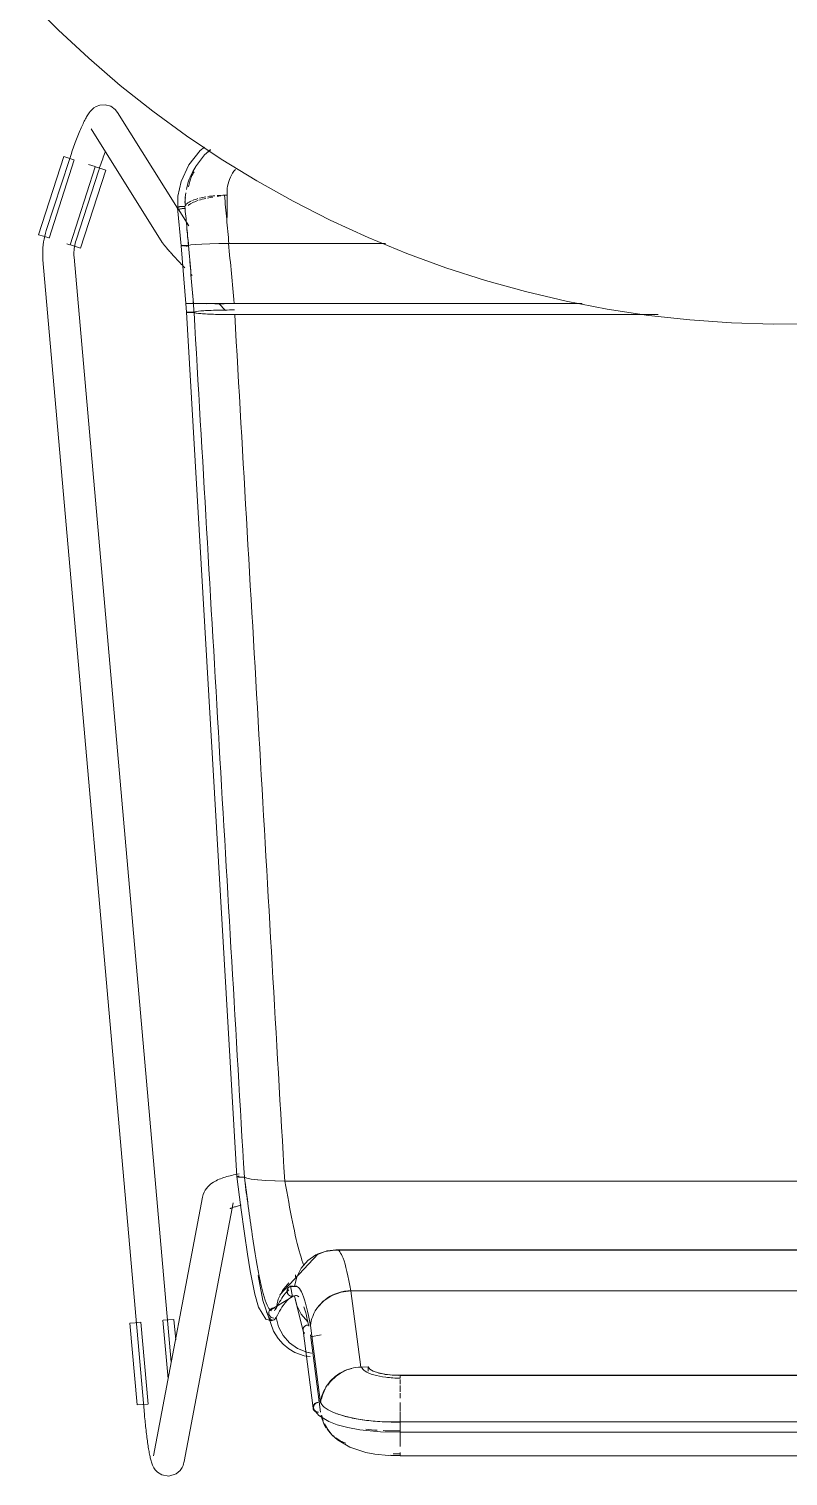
# Model space of a CAD drawing. Header units: millimetres. Extents: x 155927 to 326028, y -36033 to 97293.
# Drawn here: x 220299 to 220590, y 31041 to 31597 of the extents above; entities that cross this region are included whole.
import ezdxf

# ---------------------------------------------------------------- set-up
doc = ezdxf.new("R2010")
doc.units = ezdxf.units.MM
doc.header["$MEASUREMENT"] = 0
doc.layers.add('I-FURN', color=8, linetype='CONTINUOUS', lineweight=9)

msp = doc.modelspace()

# ---------------------------------------------------------------- linework, layer by layer
at = {"layer": 'I-FURN'}
for p, q in [((220298.72, 31607.92), (220309.97, 31596.54)), ((220309.97, 31596.54), (220321.67, 31585.63)), ((220321.67, 31585.63), (220333.79, 31575.19)), ((220333.79, 31575.19), (220346.33, 31565.25)), ((220320.62, 31562.74), (220320.39, 31562.31)), ((220320.85, 31563.15), (220320.62, 31562.74)), ((220321.09, 31563.55), (220320.85, 31563.15)), ((220321.33, 31563.94), (220321.09, 31563.55)), ((220321.59, 31564.33), (220321.33, 31563.94)), ((220321.86, 31564.72), (220321.59, 31564.33)), ((220322.18, 31565.12), (220321.86, 31564.72)), ((220322.55, 31565.55), (220322.18, 31565.12)), ((220323.01, 31566.01), (220322.55, 31565.55)), ((220323.64, 31566.53), (220323.01, 31566.01)), ((220324.55, 31567.1), (220323.64, 31566.53)), ((220325.93, 31567.62), (220324.55, 31567.1)), ((220327.91, 31567.79), (220325.93, 31567.62)), ((220330.13, 31567.2), (220327.91, 31567.79)), ((220331.87, 31565.98), (220330.13, 31567.2)), ((220331.87, 31565.98), (220332.76, 31564.86)), ((220355.79, 31528.09), (220332.76, 31564.86)), ((220346.33, 31565.25), (220359.25, 31555.81)), ((220318.02, 31557.13), (220317.78, 31556.52)), ((220318.27, 31557.73), (220318.02, 31557.13)), ((220318.52, 31558.31), (220318.27, 31557.73)), ((220318.76, 31558.87), (220318.52, 31558.31)), ((220319, 31559.41), (220318.76, 31558.87)), ((220319.24, 31559.94), (220319, 31559.41)), ((220319.47, 31560.45), (220319.24, 31559.94)), ((220319.7, 31560.94), (220319.47, 31560.45)), ((220319.94, 31561.42), (220319.7, 31560.94)), ((220320.17, 31561.87), (220319.94, 31561.42)), ((220320.39, 31562.31), (220320.17, 31561.87)), ((220322.59, 31558.49), (220349.9, 31514.9)), ((220316, 31551.87), (220315.75, 31551.16)), ((220316.26, 31552.57), (220316, 31551.87)), ((220316.51, 31553.26), (220316.26, 31552.57)), ((220316.77, 31553.94), (220316.51, 31553.26)), ((220317.02, 31554.6), (220316.77, 31553.94)), ((220317.27, 31555.26), (220317.02, 31554.6)), ((220317.52, 31555.9), (220317.27, 31555.26)), ((220317.78, 31556.52), (220317.52, 31555.9)), ((220359.25, 31555.81), (220372.53, 31546.9)), ((220366.08, 31551.54), (220364.38, 31550.19)), ((220302.39, 31517.88), (220312.08, 31547.89)), ((220314.1, 31546.33), (220305.39, 31519.52)), ((220306.43, 31516.58), (220316.12, 31546.58)), ((220312.08, 31547.89), (220314.03, 31547.26)), ((220314.03, 31547.26), (220316, 31546.62)), ((220314.25, 31546.79), (220314.1, 31546.33)), ((220314.49, 31547.53), (220314.25, 31546.79)), ((220314.74, 31548.27), (220314.49, 31547.53)), ((220314.99, 31549), (220314.74, 31548.27)), ((220315.24, 31549.73), (220314.99, 31549)), ((220315.49, 31550.45), (220315.24, 31549.73)), ((220315.75, 31551.16), (220315.49, 31550.45)), ((220326.78, 31546.37), (220326.55, 31545.7)), ((220327.02, 31547.04), (220326.78, 31546.37)), ((220327.25, 31547.7), (220327.02, 31547.04)), ((220327.49, 31548.34), (220327.25, 31547.7)), ((220327.72, 31548.98), (220327.49, 31548.34)), ((220327.96, 31549.6), (220327.72, 31548.98)), ((220364.38, 31550.19), (220360.05, 31544.66)), ((220366.12, 31548.52), (220362.62, 31543.95)), ((220368.46, 31550.48), (220366.12, 31548.52)), ((220372.53, 31546.9), (220386.17, 31538.52)), ((220324.19, 31543.98), (220314.5, 31513.97)), ((220316.8, 31515.81), (220325.51, 31542.63)), ((220318.54, 31512.67), (220328.23, 31542.67)), ((220324.09, 31544.01), (220321.61, 31544.81)), ((220324.31, 31543.94), (220326.28, 31543.3)), ((220325.62, 31542.95), (220325.51, 31542.63)), ((220325.85, 31543.65), (220325.62, 31542.95)), ((220326.08, 31544.34), (220325.85, 31543.65)), ((220326.31, 31545.02), (220326.08, 31544.34)), ((220326.28, 31543.3), (220328.23, 31542.67)), ((220326.55, 31545.7), (220326.31, 31545.02)), ((220360.05, 31544.66), (220357.15, 31538.34)), ((220362.62, 31543.95), (220360.71, 31540.26)), ((220357.15, 31538.34), (220355.93, 31532.69)), ((220386.17, 31538.52), (220400.12, 31530.7)), ((220355.93, 31532.69), (220355.85, 31527.23)), ((220373.8, 31533.02), (220374.84, 31533.02)), ((220374.79, 31534.26), (220374.79, 31524.51)), ((220400.12, 31530.7), (220414.38, 31523.45)), ((220357.14, 31513.63), (220355.72, 31528.13)), ((220360.07, 31521.27), (220356.01, 31527.75)), ((220305.06, 31518.42), (220304.77, 31517.32)), ((220305.39, 31519.52), (220305.06, 31518.42)), ((220414.38, 31523.45), (220428.92, 31516.76)), ((220304.34, 31517.25), (220302.39, 31517.88)), ((220304.07, 31512.81), (220304.01, 31511.67)), ((220304.18, 31513.94), (220304.07, 31512.81)), ((220304.33, 31515.08), (220304.18, 31513.94)), ((220304.53, 31516.2), (220304.33, 31515.08)), ((220306.31, 31516.62), (220304.34, 31517.25)), ((220304.77, 31517.32), (220304.53, 31516.2)), ((220314.4, 31514), (220313.24, 31514.38)), ((220316.59, 31513.3), (220314.62, 31513.93)), ((220316.1, 31512.55), (220316.18, 31513.21)), ((220316.18, 31513.21), (220316.3, 31513.86)), ((220316.3, 31513.86), (220316.44, 31514.51)), ((220316.44, 31514.51), (220316.6, 31515.15)), ((220318.54, 31512.67), (220316.59, 31513.3)), ((220316.6, 31515.15), (220316.79, 31515.79)), ((220316.79, 31515.79), (220316.8, 31515.81)), ((220349.9, 31514.9), (220350.11, 31514.58)), ((220350.11, 31514.58), (220350.29, 31514.32)), ((220350.29, 31514.32), (220350.47, 31514.09)), ((220350.47, 31514.09), (220350.64, 31513.87)), ((220350.64, 31513.87), (220350.82, 31513.65)), ((220350.82, 31513.65), (220351.01, 31513.42)), ((220351.01, 31513.42), (220351.21, 31513.18)), ((220351.21, 31513.18), (220351.43, 31512.92)), ((220351.43, 31512.92), (220351.66, 31512.66)), ((220351.66, 31512.66), (220351.9, 31512.38)), ((220357.21, 31513.66), (220357.14, 31513.64)), ((220357.14, 31513.63), (220357.21, 31513.61)), ((220357.15, 31513.64), (220357.22, 31513.66)), ((220358.97, 31491.43), (220357.15, 31513.63)), ((220357.21, 31513.61), (220357.15, 31513.63)), ((220357.4, 31513.69), (220357.21, 31513.66)), ((220357.21, 31513.61), (220357.4, 31513.59)), ((220357.4, 31513.59), (220357.21, 31513.61)), ((220357.7, 31513.71), (220357.4, 31513.69)), ((220357.4, 31513.59), (220357.69, 31513.56)), ((220357.69, 31513.56), (220357.4, 31513.59)), ((220357.41, 31513.69), (220357.7, 31513.71)), ((220358.08, 31513.72), (220357.7, 31513.71)), ((220357.7, 31513.71), (220358.09, 31513.72)), ((220358.07, 31513.55), (220358.52, 31513.54)), ((220358.53, 31513.54), (220358.07, 31513.55)), ((220358.54, 31513.73), (220358.08, 31513.72)), ((220358.09, 31513.72), (220358.54, 31513.73)), ((220358.52, 31513.54), (220359.01, 31513.53)), ((220359.02, 31513.53), (220358.53, 31513.54)), ((220359.03, 31513.74), (220358.54, 31513.73)), ((220358.54, 31513.73), (220359.03, 31513.74)), ((220359.01, 31513.53), (220359.51, 31513.53)), ((220359.51, 31513.53), (220359.02, 31513.53)), ((220359.52, 31513.74), (220359.03, 31513.74)), ((220359.03, 31513.74), (220359.53, 31513.74)), ((220359.51, 31513.53), (220359.98, 31513.54)), ((220359.98, 31513.54), (220359.51, 31513.53)), ((220359.99, 31513.73), (220359.52, 31513.74)), ((220359.53, 31513.74), (220360, 31513.73)), ((220360.89, 31513.92), (220359.99, 31513.73)), ((220360, 31513.73), (220360.88, 31513.92)), ((220360.89, 31513.92), (220362.6, 31514.1)), ((220362.62, 31514.1), (220360.89, 31513.92)), ((220362.62, 31514.1), (220365.06, 31514.25)), ((220365.1, 31514.25), (220362.62, 31514.1)), ((220368.2, 31514.37), (220365.1, 31514.25)), ((220365.1, 31514.25), (220368.13, 31514.36)), ((220368.2, 31514.37), (220371.64, 31514.44)), ((220371.63, 31514.44), (220368.2, 31514.37)), ((220375.49, 31514.47), (220371.73, 31514.44)), ((220371.73, 31514.44), (220375.37, 31514.47)), ((220435.61, 31514.47), (220375.49, 31514.47)), ((220375.49, 31514.47), (220435.61, 31514.47)), ((220428.92, 31516.76), (220443.71, 31510.67)), ((220304.01, 31511.67), (220303.99, 31510.53)), ((220303.99, 31510.53), (220304.02, 31509.38)), ((220304.02, 31509.38), (220304.1, 31508.24)), ((220304.1, 31508.24), (220304.1, 31508.2)), ((220304.1, 31508.2), (220343.05, 31064.88)), ((220315.99, 31510.57), (220316, 31511.23)), ((220316.01, 31509.91), (220315.99, 31510.57)), ((220316, 31511.23), (220316.04, 31511.9)), ((220316.06, 31509.25), (220316.01, 31509.91)), ((220316.04, 31511.9), (220316.1, 31512.55)), ((220353.34, 31084.9), (220316.06, 31509.25)), ((220351.9, 31512.38), (220352.16, 31512.08)), ((220352.16, 31512.08), (220352.43, 31511.77)), ((220352.43, 31511.77), (220352.72, 31511.45)), ((220352.72, 31511.45), (220353.02, 31511.11)), ((220353.02, 31511.11), (220353.33, 31510.76)), ((220353.33, 31510.76), (220353.66, 31510.4)), ((220353.66, 31510.4), (220354.01, 31510.02)), ((220354.01, 31510.02), (220354.36, 31509.63)), ((220354.36, 31509.63), (220354.73, 31509.23)), ((220354.73, 31509.23), (220355.11, 31508.82)), ((220355.11, 31508.82), (220355.5, 31508.39)), ((220355.5, 31508.39), (220355.91, 31507.96)), ((220355.91, 31507.96), (220356.32, 31507.51)), ((220356.32, 31507.51), (220356.74, 31507.06)), ((220443.71, 31510.67), (220458.73, 31505.17)), ((220356.74, 31507.06), (220357.17, 31506.6)), ((220357.17, 31506.6), (220357.62, 31506.12)), ((220357.62, 31506.12), (220358.06, 31505.65)), ((220358.06, 31505.65), (220358.52, 31505.16)), ((220360.88, 31502.68), (220361.36, 31502.17)), ((220458.73, 31505.17), (220473.97, 31500.28)), ((220473.97, 31500.28), (220489.38, 31496)), ((220489.38, 31496), (220504.96, 31492.34)), ((220359.04, 31491.44), (220358.97, 31491.43)), ((220358.97, 31491.43), (220359.04, 31491.43)), ((220358.98, 31491.43), (220359.04, 31491.44)), ((220358.98, 31491.43), (220359.24, 31488.08)), ((220359.04, 31491.43), (220358.98, 31491.43)), ((220359.04, 31491.44), (220359.23, 31491.44)), ((220359.23, 31491.44), (220359.04, 31491.44)), ((220359.23, 31491.43), (220359.04, 31491.43)), ((220359.04, 31491.43), (220359.23, 31491.43)), ((220359.23, 31491.44), (220359.52, 31491.44)), ((220359.52, 31491.44), (220359.23, 31491.44)), ((220359.53, 31491.43), (220359.23, 31491.43)), ((220359.23, 31491.43), (220359.52, 31491.43)), ((220359.52, 31491.44), (220359.9, 31491.44)), ((220359.9, 31491.44), (220359.52, 31491.44)), ((220359.52, 31491.43), (220359.91, 31491.43)), ((220359.91, 31491.43), (220359.53, 31491.43)), ((220359.9, 31491.44), (220360.36, 31491.44)), ((220360.35, 31491.44), (220359.9, 31491.44)), ((220360.36, 31491.43), (220359.91, 31491.43)), ((220359.91, 31491.43), (220360.36, 31491.43)), ((220360.84, 31491.44), (220360.35, 31491.44)), ((220360.36, 31491.44), (220360.85, 31491.44)), ((220360.85, 31491.43), (220360.36, 31491.43)), ((220360.36, 31491.43), (220360.85, 31491.43)), ((220361.34, 31491.44), (220360.84, 31491.44)), ((220360.85, 31491.44), (220361.34, 31491.44)), ((220361.35, 31491.43), (220360.85, 31491.43)), ((220360.85, 31491.43), (220361.35, 31491.43)), ((220361.34, 31491.44), (220361.81, 31491.44)), ((220361.81, 31491.44), (220361.34, 31491.44)), ((220361.82, 31491.43), (220361.35, 31491.43)), ((220361.35, 31491.43), (220361.82, 31491.43)), ((220361.81, 31491.44), (220362.7, 31491.46)), ((220362.7, 31491.46), (220361.81, 31491.44)), ((220362.7, 31491.46), (220364.44, 31491.47)), ((220364.45, 31491.47), (220362.7, 31491.46)), ((220362.71, 31491.41), (220364.46, 31491.4)), ((220364.47, 31491.4), (220362.72, 31491.41)), ((220364.45, 31491.47), (220366.95, 31491.48)), ((220366.95, 31491.48), (220364.45, 31491.47)), ((220364.46, 31491.4), (220366.96, 31491.39)), ((220366.97, 31491.39), (220364.47, 31491.4)), ((220366.95, 31491.48), (220370.08, 31491.49)), ((220370.08, 31491.49), (220366.95, 31491.48)), ((220370.08, 31491.49), (220373.65, 31491.5)), ((220373.65, 31491.5), (220370.08, 31491.49)), ((220373.65, 31491.37), (220370.09, 31491.38)), ((220370.09, 31491.38), (220373.65, 31491.37)), ((220371.64, 31491.49), (220374.21, 31488.82)), ((220373.65, 31491.5), (220377.44, 31491.5)), ((220377.44, 31491.5), (220373.65, 31491.5)), ((220377.44, 31491.5), (220511.08, 31491.5)), ((220511.08, 31491.5), (220377.44, 31491.5)), ((220504.96, 31492.34), (220520.67, 31489.31)), ((220359.32, 31488.1), (220359.25, 31488.08)), ((220378.54, 31156.17), (220359.25, 31488.08)), ((220359.25, 31488.08), (220359.31, 31488.05)), ((220359.31, 31488.05), (220359.5, 31488.02)), ((220359.51, 31488.13), (220359.32, 31488.1)), ((220359.5, 31488.02), (220359.79, 31488)), ((220359.8, 31488.15), (220359.51, 31488.13)), ((220359.79, 31488), (220360.18, 31487.98)), ((220360.18, 31488.17), (220359.8, 31488.15)), ((220360.63, 31488.18), (220360.18, 31488.17)), ((220360.18, 31487.98), (220360.63, 31487.97)), ((220361.12, 31488.19), (220360.63, 31488.18)), ((220360.63, 31487.97), (220361.12, 31487.96)), ((220361.62, 31488.18), (220361.12, 31488.19)), ((220361.12, 31487.96), (220361.61, 31487.97)), ((220361.61, 31487.97), (220362.08, 31487.98)), ((220362.09, 31488.17), (220361.62, 31488.18)), ((220362.08, 31487.98), (220362.97, 31487.77)), ((220362.99, 31488.39), (220362.09, 31488.17)), ((220362.97, 31487.77), (220364.72, 31487.57)), ((220364.74, 31488.58), (220362.99, 31488.39)), ((220364.72, 31487.57), (220367.22, 31487.41)), ((220367.24, 31488.74), (220364.74, 31488.58)), ((220367.22, 31487.41), (220370.35, 31487.29)), ((220370.36, 31488.86), (220367.24, 31488.74)), ((220370.35, 31487.29), (220373.92, 31487.21)), ((220373.91, 31488.94), (220370.36, 31488.86)), ((220377.59, 31488.97), (220373.91, 31488.94)), ((220373.92, 31487.21), (220377.7, 31487.18)), ((220377.7, 31487.18), (220540.3, 31487.18)), ((220540.3, 31487.18), (220377.7, 31487.18)), ((220520.67, 31489.31), (220536.48, 31486.9)), ((220536.48, 31486.9), (220552.38, 31485.13)), ((220552.38, 31485.13), (220568.34, 31484)), ((220568.34, 31484), (220584.33, 31483.51)), ((220584.33, 31483.51), (220600.33, 31483.66)), ((220377.95, 31156.95), (220378.64, 31157.07)), ((220378.64, 31157.07), (220379.35, 31157.19)), ((220366.4, 31150.99), (220366.89, 31151.68)), ((220366.89, 31151.68), (220367.4, 31152.28)), ((220367.4, 31152.28), (220367.92, 31152.8)), ((220367.92, 31152.8), (220368.45, 31153.25)), ((220368.45, 31153.25), (220368.98, 31153.65)), ((220368.98, 31153.65), (220369.52, 31154.01)), ((220369.52, 31154.01), (220370.06, 31154.33)), ((220370.06, 31154.33), (220370.59, 31154.62)), ((220370.59, 31154.62), (220371.14, 31154.89)), ((220371.14, 31154.89), (220371.7, 31155.15)), ((220371.7, 31155.15), (220372.28, 31155.38)), ((220372.28, 31155.38), (220372.86, 31155.6)), ((220372.86, 31155.6), (220373.45, 31155.81)), ((220373.45, 31155.81), (220374.05, 31156)), ((220374.05, 31156), (220374.67, 31156.18)), ((220374.67, 31156.18), (220375.3, 31156.36)), ((220375.3, 31156.36), (220375.94, 31156.52)), ((220375.94, 31156.52), (220376.6, 31156.67)), ((220376.6, 31156.67), (220377.27, 31156.81)), ((220377.27, 31156.81), (220377.95, 31156.95)), ((220378.6, 31156.22), (220378.54, 31156.17)), ((220378.54, 31156.17), (220378.6, 31156.22)), ((220378.54, 31156.17), (220380.09, 31144.31)), ((220378.78, 31156.27), (220379.07, 31156.31)), ((220379.08, 31156.31), (220378.79, 31156.27)), ((220378.8, 31156.06), (220379.1, 31156.02)), ((220379.1, 31156.02), (220378.8, 31156.06)), ((220379.07, 31156.31), (220379.45, 31156.35)), ((220379.45, 31156.35), (220379.08, 31156.31)), ((220379.1, 31156.02), (220379.49, 31155.99)), ((220379.48, 31155.99), (220379.1, 31156.02)), ((220379.94, 31155.96), (220379.48, 31155.99)), ((220379.49, 31155.99), (220379.94, 31155.96)), ((220379.94, 31155.96), (220380.44, 31155.96)), ((220380.43, 31155.96), (220379.94, 31155.96)), ((220380.93, 31155.96), (220380.43, 31155.96)), ((220380.44, 31155.96), (220380.93, 31155.96)), ((220380.93, 31155.96), (220381.4, 31155.98)), ((220381.4, 31155.98), (220380.93, 31155.96)), ((220382.31, 31155.58), (220381.4, 31155.98)), ((220381.4, 31155.98), (220382.31, 31155.58)), ((220384.04, 31155.21), (220382.31, 31155.58)), ((220382.31, 31155.58), (220384.05, 31155.21)), ((220386.51, 31154.9), (220384.05, 31155.21)), ((220384.05, 31155.21), (220386.55, 31154.9)), ((220389.6, 31154.66), (220386.54, 31154.9)), ((220386.55, 31154.9), (220389.65, 31154.66)), ((220393.12, 31154.51), (220389.65, 31154.66)), ((220389.65, 31154.66), (220393.19, 31154.51)), ((220396.88, 31154.45), (220393.18, 31154.51)), ((220393.19, 31154.51), (220396.95, 31154.45)), ((220396.95, 31154.45), (220780.35, 31154.45)), ((220780.43, 31154.45), (220396.95, 31154.45)), ((220365.34, 31148.32), (220346.53, 31049.03)), ((220358.32, 31046.79), (220377.14, 31146.09)), ((220365.34, 31148.32), (220365.6, 31149.31)), ((220365.6, 31149.31), (220365.97, 31150.2)), ((220365.97, 31150.2), (220366.4, 31150.99)), ((220375.92, 31143.86), (220375.94, 31143.87)), ((220375.94, 31143.87), (220376.01, 31143.91)), ((220376.01, 31143.91), (220376.1, 31143.96)), ((220376.1, 31143.96), (220376.25, 31144.04)), ((220376.25, 31144.04), (220376.45, 31144.12)), ((220376.45, 31144.12), (220376.68, 31144.22)), ((220376.68, 31144.22), (220376.95, 31144.32)), ((220376.95, 31144.32), (220377.25, 31144.43)), ((220377.25, 31144.43), (220377.59, 31144.53)), ((220377.59, 31144.53), (220377.95, 31144.64)), ((220377.95, 31144.64), (220378.35, 31144.75)), ((220378.35, 31144.75), (220378.77, 31144.86)), ((220378.77, 31144.86), (220379.21, 31144.96)), ((220379.21, 31144.96), (220379.68, 31145.06)), ((220379.68, 31145.06), (220380.18, 31145.16)), ((220380.09, 31144.31), (220381.45, 31134.38)), ((220381.45, 31134.38), (220382.63, 31126.36)), ((220382.63, 31126.36), (220383.66, 31120.05)), ((220395.08, 31110.83), (220409.69, 31126.53)), ((220405.76, 31123.94), (220403.26, 31121.07)), ((220403.26, 31121.06), (220405.77, 31123.93)), ((220408.9, 31126.11), (220405.76, 31123.94)), ((220405.77, 31123.93), (220408.9, 31126.1)), ((220408.59, 31125.93), (220413.05, 31127.66)), ((220408.9, 31126.1), (220412.47, 31127.47)), ((220412.47, 31127.47), (220408.9, 31126.11)), ((220409.69, 31126.53), (220411.61, 31127.23)), ((220416.26, 31127.95), (220412.47, 31127.47)), ((220412.47, 31127.47), (220416.26, 31127.94)), ((220413.05, 31127.66), (220416.8, 31128.1)), ((220416.26, 31127.95), (220761.05, 31127.95)), ((220761.05, 31127.95), (220416.26, 31127.95)), ((220455.71, 31128.1), (220416.8, 31128.1)), ((220760.51, 31128.1), (220455.71, 31128.1)), ((220383.66, 31120.05), (220385.47, 31111.03)), ((220386.64, 31118.25), (220388.55, 31108.59)), ((220403.26, 31121.07), (220401.5, 31117.67)), ((220401.51, 31117.67), (220403.26, 31121.06)), ((220398.43, 31115.34), (220396.02, 31112.5)), ((220396.03, 31112.5), (220398.43, 31115.34)), ((220397.77, 31112.2), (220397.84, 31112.69)), ((220397.83, 31112.69), (220397.77, 31112.2)), ((220398.02, 31113.15), (220397.83, 31112.69)), ((220397.84, 31112.69), (220398.03, 31113.15)), ((220398.32, 31113.56), (220398.02, 31113.15)), ((220398.03, 31113.15), (220398.32, 31113.56)), ((220398.32, 31113.56), (220398.7, 31113.87)), ((220398.7, 31113.87), (220398.32, 31113.56)), ((220398.7, 31113.87), (220399.15, 31114.07)), ((220399.15, 31114.07), (220398.7, 31113.87)), ((220398.8, 31113.92), (220401.68, 31113.97)), ((220399.1, 31114.06), (220399.93, 31110.17)), ((220399.64, 31114.16), (220399.15, 31114.07)), ((220399.15, 31114.07), (220399.64, 31114.15)), ((220400.14, 31114.12), (220399.64, 31114.16)), ((220399.64, 31114.15), (220400.14, 31114.12)), ((220400.14, 31114.12), (220400.61, 31113.95)), ((220400.61, 31113.96), (220400.14, 31114.12)), ((220401.5, 31117.67), (220400.61, 31113.96)), ((220385.47, 31111.03), (220386.87, 31106.03)), ((220388.55, 31108.59), (220392.54, 31096.87)), ((220390.97, 31104.64), (220400.36, 31110.35)), ((220393.6, 31105.56), (220394.39, 31109.18)), ((220394.38, 31109.18), (220393.6, 31105.57)), ((220396.02, 31112.5), (220394.38, 31109.18)), ((220394.39, 31109.18), (220396.03, 31112.5)), ((220397.84, 31111.71), (220397.77, 31112.2)), ((220397.77, 31112.2), (220397.83, 31111.71)), ((220397.83, 31111.71), (220398.02, 31111.25)), ((220398.03, 31111.25), (220397.84, 31111.71)), ((220398.02, 31111.25), (220398.32, 31110.85)), ((220398.32, 31110.85), (220398.03, 31111.25)), ((220398.7, 31110.53), (220398.32, 31110.85)), ((220398.32, 31110.85), (220398.7, 31110.53)), ((220399.15, 31110.33), (220398.7, 31110.53)), ((220398.7, 31110.53), (220399.15, 31110.33)), ((220399.64, 31110.25), (220399.15, 31110.33)), ((220399.15, 31110.33), (220399.64, 31110.25)), ((220400.14, 31110.29), (220399.64, 31110.25)), ((220399.64, 31110.25), (220400.14, 31110.29)), ((220400.61, 31110.45), (220400.14, 31110.29)), ((220400.14, 31110.29), (220400.61, 31110.45)), ((220400.61, 31110.45), (220401.5, 31106.74)), ((220400.97, 31108.6), (220400.64, 31110.47)), ((220403.93, 31096.99), (220400.97, 31108.6)), ((220411.87, 31108.48), (220409.38, 31105.74)), ((220414.98, 31110.55), (220411.87, 31108.48)), ((220418.53, 31111.87), (220414.98, 31110.55)), ((220422.3, 31112.35), (220418.53, 31111.87)), ((220426.16, 31083.07), (220422.3, 31112.35)), ((220422.3, 31112.35), (220755.01, 31112.35)), ((220755.01, 31112.35), (220422.3, 31112.35)), ((220386.87, 31106.03), (220389.64, 31101.39)), ((220390.83, 31104.27), (220390.77, 31103.78)), ((220390.77, 31103.78), (220390.85, 31103.3)), ((220390.78, 31103.78), (220390.84, 31104.27)), ((220390.85, 31103.3), (220390.78, 31103.78)), ((220391.02, 31104.73), (220390.83, 31104.27)), ((220390.84, 31104.27), (220391.02, 31104.73)), ((220391.05, 31102.85), (220390.85, 31103.3)), ((220390.85, 31103.3), (220391.04, 31102.84)), ((220391.02, 31104.73), (220391.31, 31105.13)), ((220391.3, 31105.13), (220391.02, 31104.73)), ((220391.04, 31102.84), (220391.34, 31102.45)), ((220391.35, 31102.45), (220391.05, 31102.85)), ((220391.68, 31105.45), (220391.3, 31105.13)), ((220391.31, 31105.13), (220391.69, 31105.45)), ((220391.34, 31102.45), (220391.73, 31102.14)), ((220391.73, 31102.14), (220391.35, 31102.45)), ((220392.13, 31105.66), (220391.68, 31105.45)), ((220391.69, 31105.45), (220392.14, 31105.65)), ((220392.19, 31101.95), (220391.73, 31102.14)), ((220391.73, 31102.14), (220392.19, 31101.95)), ((220392.63, 31105.75), (220392.13, 31105.66)), ((220392.14, 31105.65), (220392.63, 31105.75)), ((220392.68, 31101.87), (220392.19, 31101.95)), ((220392.19, 31101.95), (220392.68, 31101.87)), ((220392.63, 31105.75), (220393.13, 31105.72)), ((220393.13, 31105.72), (220392.63, 31105.75)), ((220393.13, 31105.72), (220393.6, 31105.56)), ((220393.6, 31105.57), (220393.13, 31105.72)), ((220393.65, 31102.08), (220393.18, 31101.92)), ((220393.18, 31101.91), (220393.65, 31102.08)), ((220393.65, 31102.08), (220394.55, 31098.45)), ((220401.5, 31106.74), (220403.26, 31103.34)), ((220403.26, 31103.34), (220405.76, 31100.47)), ((220337.48, 31099.9), (220339.52, 31100.08)), ((220340.24, 31068.49), (220337.48, 31099.9)), ((220339.52, 31100.08), (220341.59, 31100.26)), ((220344.47, 31068.86), (220341.71, 31100.27)), ((220350.16, 31101.01), (220352.13, 31078.53)), ((220350.28, 31101.02), (220352.34, 31101.2)), ((220352.34, 31101.2), (220354.39, 31101.38)), ((220355.08, 31093.49), (220354.39, 31101.38)), ((220389.64, 31101.39), (220391.83, 31100.86)), ((220391.83, 31100.86), (220392.74, 31101.16)), ((220392.54, 31096.87), (220394.35, 31094.05)), ((220394.55, 31098.45), (220396.29, 31095.13)), ((220403.97, 31097.77), (220403.91, 31097.3)), ((220403.91, 31097.3), (220403.97, 31096.83)), ((220407.77, 31067.29), (220403.92, 31097.07)), ((220404.16, 31098.21), (220403.97, 31097.77)), ((220403.97, 31096.83), (220404.16, 31096.39)), ((220404.46, 31098.59), (220404.16, 31098.21)), ((220404.16, 31096.39), (220404.45, 31096)), ((220404.84, 31098.89), (220404.46, 31098.59)), ((220405.29, 31099.09), (220404.84, 31098.89)), ((220405.78, 31099.16), (220405.29, 31099.09)), ((220406.28, 31099.13), (220405.78, 31099.16)), ((220406.75, 31098.97), (220410.59, 31069.27)), ((220394.35, 31094.05), (220396.34, 31091.81)), ((220396.29, 31095.13), (220398.78, 31092.3)), ((220396.34, 31091.81), (220398.51, 31090.03)), ((220398.78, 31092.3), (220401.86, 31090.13)), ((220410.61, 31065.73), (220406.77, 31095.42)), ((220406.89, 31094.64), (220410.91, 31095.44)), ((220398.51, 31090.03), (220400.78, 31088.69)), ((220400.78, 31088.69), (220404.38, 31087.39)), ((220401.86, 31090.13), (220405.37, 31088.73)), ((220404.38, 31087.39), (220406.65, 31087.1)), ((220405.37, 31088.73), (220407.11, 31088.36)), ((220407.12, 31088.36), (220405.38, 31088.74)), ((220428.87, 31083.14), (220426.16, 31083.07)), ((220428.87, 31083.14), (220428.87, 31081.47)), ((220429.51, 31082.28), (220428.87, 31083.14)), ((220428.87, 31083.12), (220428.87, 31081.47)), ((220430.86, 31081.49), (220429.51, 31082.28)), ((220432.85, 31080.82), (220430.86, 31081.49)), ((220435.34, 31080.31), (220432.85, 31080.82)), ((220438.19, 31079.99), (220435.34, 31080.31)), ((220441.23, 31079.88), (220438.19, 31079.99)), ((220736.08, 31079.88), (220441.23, 31079.88)), ((220441.23, 31079.82), (220736.08, 31079.82)), ((220441.23, 31077.41), (220441.23, 31078.29)), ((220441.23, 31077.42), (220441.23, 31076.49)), ((220441.23, 31073.51), (220441.23, 31075.97)), ((220342.28, 31068.66), (220340.24, 31068.49)), ((220344.34, 31068.85), (220342.28, 31068.66)), ((220409.84, 31071.7), (220410.16, 31069.26)), ((220441.23, 31071.14), (220441.23, 31072.98)), ((220441.23, 31065.96), (220441.23, 31069.51)), ((220343.07, 31064.72), (220343.05, 31064.88)), ((220343.13, 31063.97), (220343.07, 31064.72)), ((220343.2, 31063.22), (220343.13, 31063.97)), ((220343.28, 31062.47), (220343.2, 31063.22)), ((220408.13, 31066.79), (220410.02, 31064.41)), ((220410.02, 31064.41), (220413.85, 31062.1)), ((220416.56, 31065.25), (220419.99, 31064.15)), ((220419.99, 31064.15), (220424.43, 31063.18)), ((220424.43, 31063.18), (220428.44, 31062.59)), ((220428.44, 31062.59), (220435, 31062.06)), ((220441.23, 31065.76), (220441.23, 31061.95)), ((220441.23, 31061.95), (220441.23, 31065.76)), ((220343.35, 31061.73), (220343.28, 31062.47)), ((220343.43, 31060.99), (220343.35, 31061.73)), ((220343.5, 31060.25), (220343.43, 31060.99)), ((220343.58, 31059.53), (220343.5, 31060.25)), ((220343.66, 31058.81), (220343.58, 31059.53)), ((220343.75, 31058.1), (220343.66, 31058.81)), ((220343.83, 31057.4), (220343.75, 31058.1)), ((220343.92, 31056.71), (220343.83, 31057.4)), ((220412.16, 31061.3), (220413.49, 31059.03)), ((220413.49, 31059.03), (220415.16, 31056.96)), ((220413.85, 31062.1), (220417.02, 31060.91)), ((220417.02, 31060.91), (220421.06, 31059.83)), ((220421.06, 31059.83), (220425.78, 31058.96)), ((220425.78, 31058.96), (220433.67, 31058.17)), ((220433.67, 31058.17), (220441.23, 31058.02)), ((220435, 31062.06), (220441.23, 31061.98)), ((220736.08, 31061.98), (220441.23, 31061.98)), ((220441.23, 31058.02), (220441.23, 31061.87)), ((220441.23, 31061.87), (220441.23, 31061.65)), ((220441.23, 31061.65), (220441.23, 31061.31)), ((220441.23, 31061.31), (220441.23, 31060.9)), ((220441.23, 31060.9), (220441.23, 31060.42)), ((220441.23, 31060.42), (220441.23, 31059.92)), ((220441.23, 31059.92), (220441.23, 31059.43)), ((220441.23, 31059.43), (220441.23, 31058.98)), ((220441.23, 31058.98), (220441.23, 31058.59)), ((220441.23, 31058.59), (220441.23, 31058.28)), ((220441.23, 31058.28), (220441.23, 31058.09)), ((220441.23, 31058.26), (220441.23, 31055.24)), ((220441.23, 31055.25), (220441.23, 31058.26)), ((220441.23, 31058.09), (220441.23, 31058.02)), ((220441.23, 31058.02), (220736.08, 31058.02)), ((220344, 31056.04), (220343.92, 31056.71)), ((220344.09, 31055.37), (220344, 31056.04)), ((220344.18, 31054.73), (220344.09, 31055.37)), ((220344.27, 31054.09), (220344.18, 31054.73)), ((220344.36, 31053.47), (220344.27, 31054.09)), ((220344.45, 31052.87), (220344.36, 31053.47)), ((220344.54, 31052.28), (220344.45, 31052.87)), ((220344.64, 31051.71), (220344.54, 31052.28)), ((220344.73, 31051.16), (220344.64, 31051.71)), ((220415.16, 31056.96), (220417.14, 31055.12)), ((220417.14, 31055.12), (220421.85, 31052.25)), ((220421.85, 31052.25), (220428, 31050.23)), ((220441.23, 31052.5), (220441.23, 31055.08)), ((220344.82, 31050.63), (220344.73, 31051.16)), ((220344.92, 31050.12), (220344.82, 31050.63)), ((220345.01, 31049.62), (220344.92, 31050.12)), ((220345.11, 31049.14), (220345.01, 31049.62)), ((220345.2, 31048.68), (220345.11, 31049.14)), ((220345.3, 31048.24), (220345.2, 31048.68)), ((220345.4, 31047.81), (220345.3, 31048.24)), ((220345.51, 31047.4), (220345.4, 31047.81)), ((220345.62, 31047), (220345.51, 31047.4)), ((220345.73, 31046.6), (220345.62, 31047)), ((220345.85, 31046.21), (220345.73, 31046.6)), ((220346, 31045.8), (220345.85, 31046.21)), ((220357.88, 31045.24), (220358.1, 31045.86)), ((220358.1, 31045.86), (220358.23, 31046.38)), ((220358.23, 31046.38), (220358.32, 31046.79)), ((220428, 31050.23), (220431.5, 31049.58)), ((220431.5, 31049.58), (220436.71, 31049.06)), ((220436.71, 31049.06), (220441.23, 31048.98)), ((220441.23, 31050.24), (220441.23, 31049.33)), ((220441.23, 31049), (220441.23, 31049.38)), ((220441.23, 31049.15), (220441.23, 31048.98)), ((220441.23, 31048.98), (220736.08, 31048.98)), ((220346.17, 31045.37), (220346, 31045.8)), ((220346.38, 31044.9), (220346.17, 31045.37)), ((220346.68, 31044.34), (220346.38, 31044.9)), ((220347.16, 31043.64), (220346.68, 31044.34)), ((220348.02, 31042.73), (220347.16, 31043.64)), ((220349.67, 31041.69), (220348.02, 31042.73)), ((220352.43, 31041.2), (220349.67, 31041.69)), ((220355.18, 31042.04), (220352.43, 31041.2)), ((220355.18, 31042.04), (220356.76, 31043.36)), ((220356.76, 31043.36), (220357.51, 31044.44)), ((220357.51, 31044.44), (220357.88, 31045.24))]:
    msp.add_line(p, q, dxfattribs=at)
for centre, major_axis, ratio, start_param, end_param in [((220422.43, 31097.28), (15.78, 0), 0.955139, 1.579038, 2.787386), ((220422.43, 31097.28), (15.78, 0), 0.955139, 2.787556, 3.029056), ((220405.87, 31097.3), (1.96, 0), 0.955139, 1.359855, 3.903556), ((220441.23, 31064.73), (0, 15.75), 0.000004, 0.290246, 0.472486), ((220441.23, 31053.26), (12.4, 0), 0.287441, 4.492176, 4.712389)]:
    msp.add_ellipse(centre, major_axis=major_axis, ratio=ratio, start_param=start_param, end_param=end_param, dxfattribs=at)
for points in [[(220367.06, 31549.35), (220367.49, 31549.76), (220367.94, 31550.15), (220368.4, 31550.53)], [(220374.84, 31533.02), (220374.78, 31533.72), (220374.77, 31534.42), (220374.81, 31535.11)], [(220358.56, 31528.68), (220358.71, 31529.08), (220359.27, 31529.83), (220360.42, 31530.53), (220361.11, 31530.85)], [(220358.59, 31530.22), (220358.61, 31531.48), (220358.7, 31532.74), (220358.89, 31533.98)], [(220358.79, 31532.19), (220358.68, 31531.31), (220358.66, 31530.41), (220358.66, 31529.51)], [(220361.15, 31529.99), (220360.51, 31529.68), (220360.11, 31529.36), (220359.78, 31529.04)], [(220363.57, 31530.96), (220362.76, 31530.69), (220361.95, 31530.41), (220361.39, 31530.11)], [(220361.56, 31531.05), (220362.15, 31531.3), (220362.81, 31531.53), (220363.54, 31531.74)], [(220366.61, 31531.8), (220365.69, 31531.59), (220364.74, 31531.36), (220363.89, 31531.11)], [(220364.21, 31531.92), (220364.95, 31532.11), (220365.76, 31532.27), (220366.59, 31532.42)], [(220369.27, 31532.34), (220368.59, 31532.22), (220367.93, 31532.09), (220367.27, 31531.95)], [(220367.44, 31532.55), (220368.29, 31532.67), (220369.17, 31532.79), (220370.08, 31532.85)], [(220372.38, 31532.78), (220371.9, 31532.73), (220371.43, 31532.67), (220370.97, 31532.6)], [(220371.02, 31532.92), (220371.92, 31532.98), (220372.85, 31533.01), (220373.8, 31533.02)], [(220375.49, 31514.47), (220375.19, 31517.6), (220374.6, 31523.85), (220374.06, 31529.99), (220373.8, 31533.02)], [(220359.99, 31513.73), (220359.76, 31516.25), (220359.28, 31521.29), (220358.8, 31526.24), (220358.56, 31528.68)], [(220359.96, 31513.73), (220359.74, 31516.04), (220359.51, 31518.35), (220359.28, 31520.63)], [(220360, 31513.73), (220360.3, 31510.02), (220360.91, 31502.6), (220361.51, 31495.16), (220361.81, 31491.44)], [(220376.41, 31502.99), (220376.06, 31506.82), (220375.72, 31510.64), (220375.37, 31514.47)], [(220377.44, 31491.5), (220377.09, 31495.33), (220376.75, 31499.16), (220376.41, 31502.99)], [(220362.08, 31487.98), (220362.04, 31488.55), (220361.95, 31489.71), (220361.86, 31490.86), (220361.81, 31491.44)], [(220362.09, 31488.18), (220362.04, 31488.72), (220361.95, 31489.8), (220361.86, 31490.89), (220361.82, 31491.43)], [(220362.08, 31487.98), (220365.3, 31432.57), (220371.74, 31321.81), (220378.18, 31211.21), (220381.4, 31155.98)], [(220387.29, 31320.69), (220384.09, 31376.15), (220380.9, 31431.66), (220377.7, 31487.18)], [(220396.88, 31154.45), (220393.68, 31209.81), (220390.48, 31265.23), (220387.29, 31320.69)], [(220382.6, 31146.61), (220382.21, 31149.71), (220381.81, 31152.84), (220381.42, 31155.97)], [(220416.8, 31128.1), (220416.62, 31128.1), (220416.44, 31128.05), (220416.26, 31127.94)], [(220401.17, 31117.02), (220401.11, 31117.48), (220401.06, 31117.95), (220401, 31118.42)], [(220406.75, 31098.97), (220405.73, 31104.47), (220403.68, 31112.54), (220401.63, 31114.5), (220400.61, 31113.95)], [(220402.25, 31110.03), (220401.7, 31110.6), (220401.16, 31110.74), (220400.61, 31110.45)], [(220393.6, 31105.57), (220393.36, 31105.22), (220393.11, 31104.96), (220392.87, 31104.79)], [(220406.12, 31098.76), (220405.51, 31101.68), (220404.89, 31104.43), (220404.28, 31106.18)], [(220426.16, 31083.07), (220424.86, 31083.03), (220422.36, 31082.67), (220418.76, 31081.26), (220415.62, 31079.07), (220413.09, 31076.23), (220411.32, 31072.89), (220410.74, 31070.51), (220410.59, 31069.27)], [(220441.23, 31078.76), (220439.33, 31078.78), (220435.6, 31079.05), (220430.8, 31080.01), (220427.48, 31081.4), (220426.53, 31082.5), (220426.4, 31083.06)], [(220432.85, 31080.77), (220434.91, 31080.22), (220437.62, 31079.94), (220440.39, 31079.85)], [(220411.05, 31070.79), (220411.37, 31072.17), (220411.87, 31073.54), (220412.57, 31074.8)], [(220416.39, 31065.31), (220414.93, 31065.88), (220412.46, 31067.15), (220411.15, 31068.55), (220410.8, 31069.28)], [(220411.68, 31062.39), (220411.43, 31063.04), (220411.26, 31063.72), (220411.12, 31064.41)], [(220413.22, 31059.16), (220413.93, 31058.17), (220414.77, 31057.25), (220415.72, 31056.47)], [(220432.42, 31058.79), (220430.94, 31058.9), (220429.49, 31059.05), (220428.08, 31059.23)], [(220441.23, 31058.55), (220439.01, 31058.51), (220436.81, 31058.54), (220434.63, 31058.66)], [(220441.23, 31049.07), (220440, 31049.07), (220438.83, 31049.11), (220437.69, 31049.2)]]:
    msp.add_open_spline(points, degree=3, dxfattribs=at)
for points, knots in [([(220359.14, 31535.26), (220359.58, 31537.38), (220360.59, 31540.45), (220362.22, 31543.22), (220362.81, 31544.09)], [0.1763318, 0.1763318, 0.1763318, 0.1763318, 0.3333333, 0.408557, 0.408557, 0.408557, 0.408557]), ([(220362.09, 31542.02), (220361.75, 31541.44), (220360.73, 31539.58), (220360.23, 31537.6), (220360.01, 31536.23)], [0.6175454, 0.6175454, 0.6175454, 0.6175454, 0.6666667, 0.7702374, 0.7702374, 0.7702374, 0.7702374]), ([(220374.84, 31533.02), (220374.63, 31535.4), (220375.26, 31539.01), (220377.19, 31542), (220377.95, 31542.91)], [0, 0, 0, 0, 0.3333333, 0.5, 0.5, 0.5, 0.5]), ([(220355.77, 31528.28), (220355.79, 31528.3), (220355.83, 31528.35), (220355.94, 31528.42), (220356.13, 31528.52), (220356.45, 31528.62), (220356.85, 31528.7), (220357.21, 31528.73), (220357.58, 31528.75), (220358.03, 31528.74), (220358.38, 31528.71), (220358.56, 31528.68)], [0.5555556, 0.5555556, 0.5555556, 0.5555556, 0.5833333, 0.6180556, 0.6527778, 0.7222222, 0.7916667, 0.8263889, 0.8611111, 0.9305556, 1, 1, 1, 1]), ([(220358.66, 31527.95), (220358.44, 31527.96), (220357.95, 31527.95), (220357.2, 31527.87), (220356.53, 31527.72), (220356.1, 31527.54), (220355.95, 31527.42), (220355.91, 31527.38)], [-1, -1, -1, -1, -0.90625, -0.8125, -0.71875, -0.625, -0.5625, -0.5625, -0.5625, -0.5625]), ([(220360.49, 31507.43), (220360.63, 31505.79), (220361.07, 31500.46), (220361.51, 31495.12), (220361.82, 31491.43)], [0.2766114, 0.2766114, 0.2766114, 0.2766114, 0.5, 1, 1, 1, 1]), ([(220359.24, 31488.08), (220359.24, 31488.09), (220359.38, 31488.12), (220359.78, 31488.15), (220360.17, 31488.17), (220360.62, 31488.18), (220361.12, 31488.19), (220361.62, 31488.19), (220361.94, 31488.18), (220362.09, 31488.18)], [-0.5, -0.5, -0.5, -0.5, -0.375, -0.3125, -0.25, -0.1875, -0.125, -0.0625, 0, 0, 0, 0]), ([(220362.08, 31487.98), (220361.86, 31487.97), (220361.37, 31487.96), (220360.73, 31487.97), (220360.27, 31487.98), (220359.86, 31487.99), (220359.41, 31488.02), (220359.25, 31488.06), (220359.24, 31488.08)], [-1, -1, -1, -1, -0.90625, -0.8125, -0.765625, -0.71875, -0.625, -0.501507, -0.501507, -0.501507, -0.501507]), ([(220377.7, 31487.18), (220376.43, 31487.18), (220373.88, 31487.2), (220370.27, 31487.28), (220367.11, 31487.4), (220363.75, 31487.62), (220362.36, 31487.83), (220362.08, 31487.98)], [-1, -1, -1, -1, -0.833333, -0.666667, -0.5, -0.333333, 0, 0, 0, 0]), ([(220362.09, 31488.18), (220362.38, 31488.32), (220363.77, 31488.53), (220367.12, 31488.75), (220370.28, 31488.87), (220373.84, 31488.95), (220376.35, 31488.97), (220377.59, 31488.97)], [-1, -1, -1, -1, -0.6666667, -0.5, -0.3333333, -0.1666667, -0.003964, -0.003964, -0.003964, -0.003964]), ([(220391.77, 31104.68), (220391.36, 31104.88), (220389.94, 31106.48), (220387.5, 31114.78), (220384.45, 31133.21), (220382.42, 31148.43), (220381.4, 31155.98)], [0.1500589, 0.1500589, 0.1500589, 0.1500589, 0.25, 0.5, 0.75, 1, 1, 1, 1]), ([(220404.25, 31122.18), (220403.77, 31123.32), (220402.31, 31127.57), (220399.87, 31138.28), (220397.93, 31149.06), (220396.95, 31154.45)], [0.375, 0.375, 0.375, 0.375, 0.5, 0.75, 1, 1, 1, 1]), ([(220422.3, 31112.35), (220421.29, 31118.08), (220419.46, 31125.72), (220417.63, 31128.1), (220416.8, 31128.1)], [0, 0, 0, 0, 0.5, 0.9107153, 0.9107153, 0.9107153, 0.9107153]), ([(220398.48, 31112.7), (220398.02, 31112.3), (220396.4, 31110.63), (220394.77, 31107.97), (220393.6, 31105.56)], [0.3036932, 0.3036932, 0.3036932, 0.3036932, 0.5, 1, 1, 1, 1]), ([(220399.93, 31110.17), (220399, 31109.7), (220396.9, 31107.91), (220394.81, 31104.48), (220393.65, 31102.08)], [0.0974617, 0.0974617, 0.0974617, 0.0974617, 0.5, 1, 1, 1, 1]), ([(220393.65, 31102.08), (220392.63, 31100.52), (220391.37, 31100.75), (220390.11, 31103.66), (220389.88, 31104.29)], [0, 0, 0, 0, 0.25, 0.3070827, 0.3070827, 0.3070827, 0.3070827]), ([(220413.43, 31076.15), (220414.86, 31078.2), (220417.8, 31080.71), (220421.38, 31082.28), (220422.62, 31082.52)], [-0.6666667, -0.6666667, -0.6666667, -0.6666667, -0.3333333, -0.1666667, -0.1666667, -0.1666667, -0.1666667]), ([(220409.74, 31069.45), (220409.6, 31069.45), (220409.37, 31069.42), (220409.08, 31069.33), (220408.81, 31069.23), (220408.5, 31069.03), (220408.18, 31068.72), (220407.94, 31068.35), (220407.81, 31068), (220407.76, 31067.68), (220407.76, 31067.41), (220407.79, 31067.15), (220407.86, 31066.9), (220407.98, 31066.65), (220408.17, 31066.35), (220408.49, 31066.04), (220408.89, 31065.83), (220409.25, 31065.73), (220409.51, 31065.69), (220409.67, 31065.68), (220409.74, 31065.68)], [0.1111111, 0.1111111, 0.1111111, 0.1111111, 0.1666667, 0.1944444, 0.2222222, 0.2777778, 0.3333333, 0.3888889, 0.4444444, 0.4791667, 0.5138889, 0.5486111, 0.5833333, 0.6180556, 0.6527778, 0.7222222, 0.7916667, 0.8263889, 0.8611111, 0.8888889, 0.8888889, 0.8888889, 0.8888889]), ([(220409.83, 31065.7), (220409.67, 31065.71), (220409.38, 31065.75), (220408.99, 31065.89), (220408.58, 31066.15), (220408.12, 31066.67), (220407.87, 31067.53), (220408.1, 31068.32), (220408.5, 31068.85), (220408.88, 31069.17), (220409.19, 31069.31), (220409.34, 31069.36)], [-0.875, -0.875, -0.875, -0.875, -0.8125, -0.765625, -0.71875, -0.625, -0.5, -0.375, -0.3125, -0.25, -0.1875, -0.1875, -0.1875, -0.1875]), ([(220410.83, 31064.52), (220410.98, 31063.79), (220411.48, 31062.12), (220412.29, 31060.56), (220412.84, 31059.72)], [0.0634811, 0.0634811, 0.0634811, 0.0634811, 0.1666667, 0.3028387, 0.3028387, 0.3028387, 0.3028387]), ([(220441.23, 31061.95), (220438.88, 31061.91), (220434.23, 31061.98), (220427.38, 31062.61), (220421.27, 31063.7), (220418.06, 31064.71), (220416.57, 31065.25)], [0.0000052, 0.0000052, 0.0000052, 0.0000052, 0.1666667, 0.3333333, 0.5, 0.6602535, 0.6602535, 0.6602535, 0.6602535]), ([(220416.52, 31055.85), (220417.25, 31055.32), (220418.5, 31054.6), (220419.83, 31053.97), (220420.35, 31053.77)], [0.5455526, 0.5455526, 0.5455526, 0.5455526, 0.6666667, 0.739481, 0.739481, 0.739481, 0.739481])]:
    msp.add_open_spline(points, degree=3, knots=knots, dxfattribs=at)

doc.saveas('drawing.dxf')
